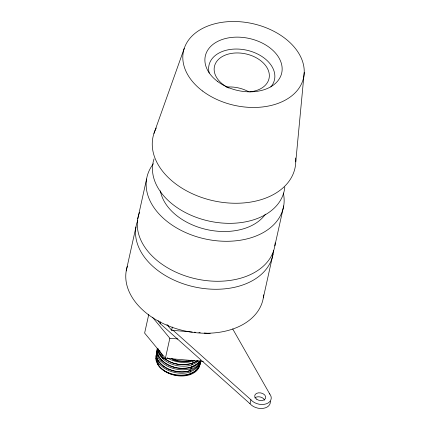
<?xml version="1.0" encoding="UTF-8"?>
<svg xmlns="http://www.w3.org/2000/svg" width="430" height="430" viewBox="0 0 430 430"><rect width="100%" height="100%" fill="white"/><g stroke="black" fill="none" stroke-linecap="round" stroke-linejoin="round"><path stroke-width="0.64" d="M295.759 161.874L304.225 72.455M126.21 270.932L135.961 226.949M137.734 218.951L146.598 178.966M148.78 314.378L144.63 333.083L165.405 358.249L203.342 361.496M270.33 401.271A11.18 7.611 12.5 0 1 262.897 408.398A11.18 7.611 12.5 0 1 250.024 403.748L160.18 323.58L160.573 321.828M165.405 358.249L169.839 338.26L152.456 317.2M192.242 332.024L171.608 330.262L172.322 327.036M189.786 374.761L190.012 373.761A22.392 15.604 14.7 0 0 200.224 360.894M190.366 372.16L190.807 370.16M191.162 368.564L191.603 366.564M191.957 364.962L192.403 362.963A22.392 15.657 10.5 0 0 194.226 362.237M192.925 360.614L192.758 361.367A22.392 15.625 10.4 0 0 194.494 360.641M263.31 297.877L273.066 253.893M274.834 245.895L283.703 205.911M250.024 403.748L250.91 399.75L172.769 330.02M269.416 394.127L269.529 393.627L232.705 328.934M153.945 133.472L184.228 48.423M159.901 350.697C156.24 354.03 155.972 359.351 157.563 363.726M194.14 371.88L195.929 370.569A22.699 15.98 11.3 0 0 199.601 365.688A22.274 15.738 12.3 0 0 200.401 362.872A22.683 16.023 12.7 0 0 200.525 360.91M193.134 366.365L190.775 367.209A23.145 15.953 9.8 0 1 182.836 368.268M190.339 370.585L187.867 371.24A22.887 15.716 9.8 0 1 179.804 371.719M182.852 368.343L180.068 368.241M179.81 371.794L177.047 371.504M194.242 332.196L195.569 332.309M198.897 332.594L200.229 332.712M204.223 333.051L210.216 333.567M169.839 338.26L177.826 338.942M177.757 360.49L174.983 359.819M164.953 359.05L162.997 357.486M167.152 325.01L168.555 326.262M159.675 364.801L158.573 363.393M159.32 366.403L157.525 363.925A22.365 15.222 12.5 0 0 183.212 375.965A22.365 15.222 12.5 0 0 199.907 361.544M166.948 324.612L171.608 330.262M156.31 354.632L156.536 356.491A22.855 14.985 11.6 0 0 159.24 361.995M155.773 358.652L155.816 356.835A22.602 14.797 13.1 0 1 157.875 351.826M226.529 87.064A27.955 19.027 12.5 0 1 248.658 91.73M209.222 73.079A33.545 22.833 12.5 0 1 246.858 50.224A33.545 22.833 12.5 0 1 270.798 86.962M228.868 88.032A27.955 19.027 12.5 0 1 221.563 56.986A27.955 19.027 12.5 0 1 265.213 65.064A27.955 19.027 12.5 0 1 249.604 91.869M284.805 187.045A67.091 45.671 12.5 0 1 209.426 221.165A67.091 45.671 12.5 0 1 154.015 158.923M295.668 157.987A72.681 49.477 12.5 0 1 213.963 200.901A72.681 49.477 12.5 0 1 156.283 128.011M160.18 323.58A33.545 22.833 12.5 0 1 158.02 320.56M269.529 393.627A11.18 7.611 12.5 0 1 266.154 403.877A11.18 7.611 12.5 0 1 250.91 399.75M254.861 397.906A5.59 3.805 12.5 0 1 260.257 396.998A5.59 3.805 12.5 0 1 264.622 400.206M263.676 294.835A69.886 47.574 12.5 0 1 185.545 331.084A69.886 47.574 12.5 0 1 127.387 266.154M273.469 250.233A69.886 47.574 12.5 0 1 194.408 286.912A69.886 47.574 12.5 0 1 137.767 220.429M275.2 242.853A69.886 47.574 12.5 0 1 195.747 278.817A69.886 47.574 12.5 0 1 139.54 212.431M283.348 193.027A69.886 47.574 12.5 0 1 204.519 238.811A69.886 47.574 12.5 0 1 153.392 163.76M265.46 214.156A55.911 38.06 12.5 0 1 206.889 229.588A55.911 38.06 12.5 0 1 160.369 190.823M190.232 374.025A22.392 15.614 10.3 0 1 159.283 366.414M157.864 351.821A22.376 14.781 14.3 0 1 159.159 350.385M157.67 364.156A22.57 14.776 11.8 0 1 155.794 358.652M157.633 364.167A22.177 14.593 11.1 0 0 158.874 365.925A22.623 14.953 10.7 0 0 164.281 370.569M167.668 372.444A22.215 14.851 10 0 1 164.238 370.601M174.107 374.508A22.607 15.184 9.9 0 1 167.7 372.401M188.598 374.159A22.446 15.254 9.7 0 1 174.134 374.406M194.097 371.842A22.677 15.781 10.2 0 1 188.646 374.224M158.073 348.547A22.629 15.421 15.3 0 0 157.186 350.181A22.828 14.937 12.9 0 0 156.332 354.632M161.535 364.538A22.43 14.813 10.7 0 1 159.191 362.006M161.583 364.516A22.833 15.131 10.5 0 0 166.722 368.091A22.457 15.034 10 0 0 169.092 369.273M177.052 371.434A22.887 15.426 9.8 0 1 169.124 369.225M196.553 367.301A22.93 16.007 10.4 0 1 190.297 370.526M198.87 365.07A22.516 15.845 11.2 0 1 196.585 367.322M200.858 361.571A22.914 16.157 11.5 0 1 198.843 365.059M173.247 366.795A22.924 14.991 12.6 0 1 157.09 348.735M180.062 368.166A23.123 15.641 9.7 0 1 173.204 366.887M193.091 366.317A23.118 16.179 10.6 0 0 198.848 362.581A22.736 16.012 11.3 0 0 200.262 360.99M158.079 350.256A23.247 15.206 12.4 0 1 157.633 348.354M158.047 350.262A22.865 14.996 11.5 0 0 158.821 352.154A23.279 15.313 11.1 0 0 163.061 357.459M172.118 362.7A23.327 15.555 10.1 0 1 165.012 359.007M176.133 363.93A22.887 15.469 9.8 0 1 172.086 362.748M183.126 364.699A23.295 15.819 9.7 0 1 176.15 363.871M197.639 360.577A23.155 15.91 9.8 0 1 183.083 364.441M175.015 359.749A23.483 15.716 10 0 1 171.07 358.335M186.201 361.017A23.456 15.991 9.7 0 1 177.773 360.415M188.947 360.786A23.07 15.91 9.8 0 1 186.217 361.071M191.533 360.211A23.483 16.297 10.1 0 1 188.921 360.732M200.611 361.308A22.392 15.636 10.4 0 1 190.071 371.783M190.237 372.014A22.392 14.797 10.7 0 1 160.094 364.651M160.514 361.157A22.392 14.797 14.3 0 1 157.783 348.639M189.152 369.037A22.392 14.813 10.6 0 1 160.793 361.092M191.151 368.548A22.392 15.577 10.2 0 1 189.227 369.139M200.219 360.791A22.392 15.641 10.4 0 1 190.641 367.876M190.818 370.176A22.392 15.614 10.3 0 1 188.963 370.757M200.455 361.512A22.392 14.776 14.2 0 1 190.184 369.338M189.168 371.052A22.392 15.545 10.1 0 1 160.025 362.866M159.718 362.925A22.392 14.771 10.8 0 1 158.014 349.542M162.76 358.803A22.392 14.749 14 0 1 157.853 349.085M191.877 364.919A22.392 14.84 10.5 0 1 162.798 358.776M198.472 360.77A22.392 15.647 10.5 0 1 191.742 364.688M191.887 366.892A22.392 15.593 10.2 0 1 162.029 360.63M161.954 360.657A22.392 14.824 10.5 0 1 157.552 348.934M192.575 363.173A22.392 15.614 10.3 0 1 164.384 358.238M163.604 358.62A22.392 14.867 10.4 0 1 158.245 350.439M199.816 360.926A22.392 15.733 14 0 1 191.721 366.656M162.862 355.965A22.392 15.657 14.5 0 1 159.772 351.412M192.597 361.173A22.392 14.899 10.2 0 1 167.109 357.728M190.818 360.937A22.392 15.604 10.3 0 1 172.57 359.614M197.349 360.636A22.392 15.7 14.3 0 1 194.344 362.356M158.691 363.371A22.392 14.835 14.5 0 1 158.444 349.757M202.508 90.983A61.501 41.866 12.5 0 0 302.806 80.544A61.501 41.866 12.5 0 0 225.239 21.925A61.501 41.866 12.5 0 0 202.508 90.983M217.419 81.345A39.135 26.644 12.5 0 0 281.247 74.702A39.135 26.644 12.5 0 0 231.883 37.399A39.135 26.644 12.5 0 0 217.419 81.345M256.49 399.099A5.59 3.805 12.5 0 0 265.611 398.148A5.59 3.805 12.5 0 0 258.559 392.821A5.59 3.805 12.5 0 0 256.49 399.099"/></g></svg>
